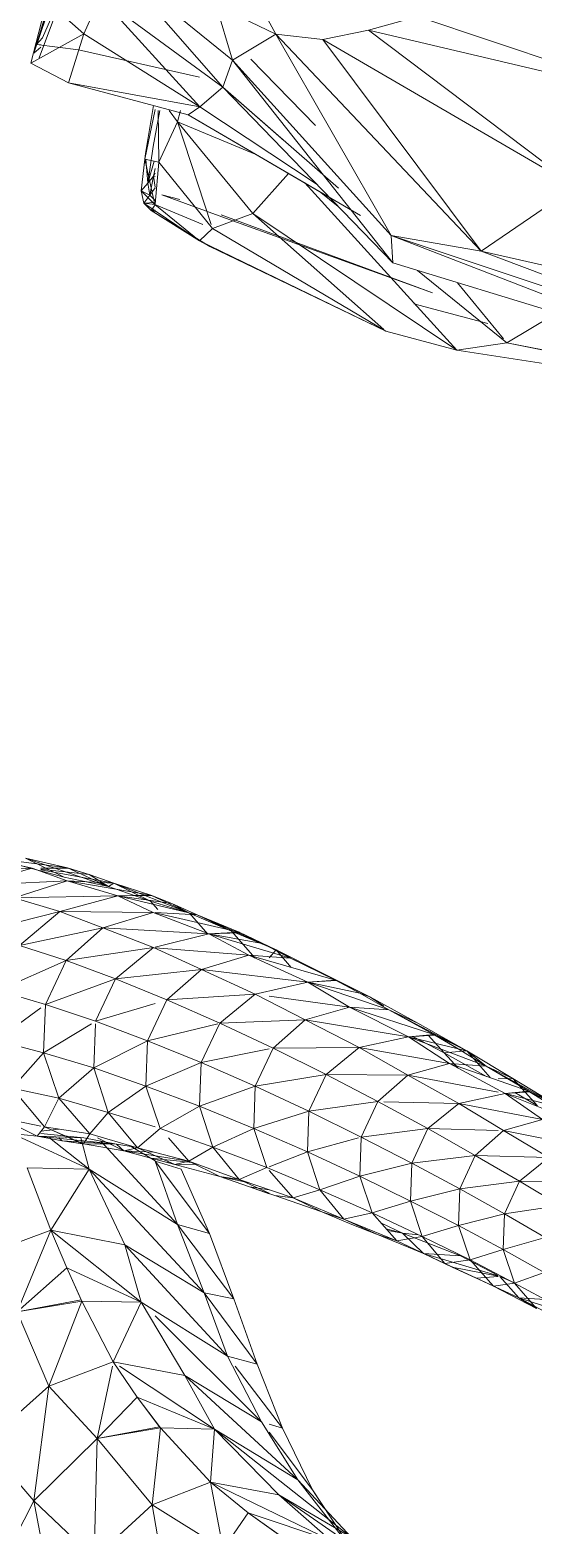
# Model space of a CAD drawing. Header units: millimetres. Extents: x -8591 to 7092, y -1621 to 14390.
# Drawn here: x -4361 to -4320.8, y 2636.7 to 2756.1 of the extents above; entities that cross this region are included whole.
import ezdxf

# ---------------------------------------------------------------- set-up
doc = ezdxf.new("R2010")
doc.units = ezdxf.units.MM
doc.layers.add('G-IMPT', color=8, linetype='Continuous', lineweight=9)
doc.layers.add('I-FURN', color=30, linetype='Continuous', lineweight=9)

# ---------------------------------------------------------------- blocks, each defined once
blk = doc.blocks.new('Artificial banana plant 1500mm - Family 4__C1-728657-Begane grond')
at = {"layer": 'G-IMPT'}
for p, q in [((55.28, 104.36), (52.75, 98.59)), ((58.83, 104.17), (67.93, 96.8)), ((58.83, 104.17), (67.93, 96.8)), ((58.83, 104.17), (67.16, 94.63)), ((58.83, 104.17), (67.16, 94.63)), ((52.07, 97.35), (53.92, 102.86)), ((52.07, 97.35), (53.92, 102.86)), ((52.29, 98.06), (53.92, 102.86)), ((52.29, 98.06), (53.92, 102.86)), ((52.48, 96.99), (55, 103.64)), ((52.48, 96.99), (54.69, 102.84)), ((53.11, 101.52), (51.82, 96.56)), ((53.11, 101.52), (51.82, 96.56)), ((53.53, 102.22), (52.07, 97.35)), ((52.07, 97.35), (53.53, 102.22)), ((53.11, 101.52), (56.06, 98.9)), ((53.11, 101.52), (56.06, 98.9)), ((57.36, 101.83), (56.06, 98.9)), ((57.36, 101.83), (56.06, 98.9)), ((57.36, 101.83), (67.16, 94.63)), ((57.36, 101.83), (67.16, 94.63)), ((57.36, 101.83), (65.33, 93.07)), ((57.36, 101.83), (65.33, 93.07)), ((71.39, 98.87), (66.63, 101.16)), ((71.39, 98.87), (66.63, 101.16)), ((66.63, 101.16), (67.93, 96.8)), ((66.63, 101.16), (67.93, 96.8)), ((70.13, 101.17), (71.39, 98.87)), ((70.13, 101.17), (71.39, 98.87)), ((78.8, 99.19), (75.13, 98.44)), ((78.8, 99.19), (75.13, 98.44)), ((82.74, 100.29), (78.8, 99.19)), ((82.74, 100.29), (78.8, 99.19)), ((78.8, 99.19), (102.86, 93.51)), ((78.8, 99.19), (102.86, 93.51)), ((78.8, 99.19), (95.33, 86.69)), ((78.8, 99.19), (95.33, 86.69)), ((82.74, 100.29), (102.86, 93.51)), ((82.74, 100.29), (102.86, 93.51)), ((51.82, 96.56), (56.06, 98.9)), ((51.82, 96.56), (56.06, 98.9)), ((52.29, 98.06), (52.07, 97.35)), ((52.29, 98.06), (52.07, 97.35)), ((52.75, 98.59), (52.29, 98.06)), ((52.75, 98.59), (52.29, 98.06)), ((52.29, 98.06), (55.64, 97.63)), ((52.29, 98.06), (52.62, 98.02)), ((56.06, 98.9), (54.84, 94.99)), ((56.06, 98.9), (54.84, 94.99)), ((56.06, 98.9), (65.33, 93.07)), ((56.06, 98.9), (65.33, 93.07)), ((71.39, 98.87), (67.93, 96.8)), ((71.39, 98.87), (67.93, 96.8)), ((75.13, 98.44), (71.39, 98.87)), ((75.13, 98.44), (71.39, 98.87)), ((71.39, 98.87), (87.79, 81.55)), ((71.39, 98.87), (87.79, 81.55)), ((71.39, 98.87), (80.59, 82.78)), ((71.39, 98.87), (80.59, 82.78)), ((75.13, 98.44), (95.33, 86.69)), ((75.13, 98.44), (95.33, 86.69)), ((75.13, 98.44), (87.79, 81.55)), ((75.13, 98.44), (87.79, 81.55)), ((52.07, 97.35), (52.62, 97.83)), ((52.62, 97.83), (52.07, 97.35)), ((52.48, 96.99), (52.62, 97.35)), ((55.64, 97.63), (65.29, 95.43)), ((55.64, 97.63), (65.29, 95.43)), ((67.93, 96.8), (67.16, 94.63)), ((67.93, 96.8), (67.16, 94.63)), ((67.93, 96.8), (80.59, 82.78)), ((67.93, 96.8), (80.59, 82.78)), ((67.93, 96.8), (80.74, 80.6)), ((67.93, 96.8), (80.74, 80.6)), ((69.38, 96.87), (74.55, 91.59)), ((51.82, 96.56), (54.84, 94.99)), ((51.82, 96.56), (54.84, 94.99)), ((54.84, 94.99), (64.38, 92.44)), ((54.84, 94.99), (64.38, 92.44)), ((54.84, 94.99), (65.33, 93.07)), ((54.84, 94.99), (65.33, 93.07)), ((67.16, 94.63), (65.33, 93.07)), ((67.16, 94.63), (65.33, 93.07)), ((67.16, 94.63), (80.74, 80.6)), ((67.16, 94.63), (80.74, 80.6)), ((67.16, 94.63), (72.05, 90.36)), ((67.16, 94.63), (76.38, 86.57)), ((61.63, 93.18), (60.97, 89.35)), ((61.63, 93.18), (60.97, 89.35)), ((61.75, 92.87), (60.92, 88.9)), ((61.75, 92.87), (60.92, 88.9)), ((62.13, 92.79), (61.59, 89.9)), ((61.59, 89.9), (62.13, 92.79)), ((62, 92.79), (62.05, 88.64)), ((62, 92.79), (62.05, 88.64)), ((62.88, 92.79), (63.55, 91.87)), ((62.88, 92.79), (63.55, 91.87)), ((63.78, 92.79), (63.55, 91.87)), ((63.78, 92.79), (63.55, 91.87)), ((65.33, 93.07), (64.38, 92.44)), ((65.33, 93.07), (64.38, 92.44)), ((64.38, 92.44), (78.14, 84.39)), ((64.38, 92.44), (75.68, 85.84)), ((65.33, 93.07), (74.69, 86.86)), ((65.33, 93.07), (74.69, 86.86)), ((63.55, 91.87), (62.05, 88.64)), ((63.55, 91.87), (62.05, 88.64)), ((63.55, 91.87), (66.23, 83.67)), ((63.55, 91.87), (66.23, 83.67)), ((63.55, 91.87), (69.75, 89.3)), ((63.55, 91.87), (69.75, 89.3)), ((63.55, 91.87), (69.54, 84.55)), ((63.55, 91.87), (69.54, 84.55)), ((61.59, 89.9), (61.16, 86.96)), ((61.16, 86.96), (61.59, 89.9)), ((60.97, 89.35), (60.64, 86.35)), ((60.97, 89.35), (60.64, 86.35)), ((60.64, 86.35), (60.92, 88.9)), ((60.64, 86.35), (60.92, 88.9)), ((60.92, 88.9), (61.74, 85.26)), ((60.92, 88.9), (61.74, 85.26)), ((60.92, 88.9), (62.05, 88.64)), ((60.92, 88.9), (62.05, 88.64)), ((61.01, 88.88), (61.16, 86.96)), ((61.01, 88.88), (61.16, 86.96)), ((61.16, 86.96), (61.68, 88.73)), ((61.16, 86.96), (61.68, 88.73)), ((61.75, 85.3), (62.05, 88.64)), ((61.75, 85.3), (62.05, 88.64)), ((62.05, 88.64), (66.33, 83.35)), ((62.05, 88.64), (66.33, 83.35)), ((61.63, 87.52), (61.16, 86.96)), ((61.63, 87.52), (61.16, 86.96)), ((61.32, 86.02), (61.63, 87.52)), ((61.32, 86.02), (61.63, 87.52)), ((61.63, 87.52), (61.75, 88.14)), ((61.63, 87.52), (61.75, 88.14)), ((61.63, 87.52), (61.75, 87.78)), ((61.63, 87.52), (61.75, 87.78)), ((61.75, 86.65), (61.63, 87.52)), ((61.75, 86.65), (61.63, 87.52)), ((61.63, 87.52), (61.75, 87.5)), ((61.63, 87.52), (61.75, 87.5)), ((72.41, 87.75), (69.54, 84.55)), ((72.41, 87.75), (69.54, 84.55)), ((61.16, 86.96), (60.64, 86.35)), ((61.16, 86.96), (60.64, 86.35)), ((60.64, 86.35), (60.85, 85.38)), ((60.64, 86.35), (60.85, 85.38)), ((60.64, 86.35), (61.32, 86.02)), ((60.64, 86.35), (61.32, 86.02)), ((60.64, 86.35), (61.74, 85.26)), ((60.64, 86.35), (61.74, 85.26)), ((61.32, 86.02), (60.85, 85.38)), ((61.32, 86.02), (60.85, 85.38)), ((61.16, 86.96), (61.32, 86.02)), ((61.32, 86.02), (61.16, 86.96)), ((61.75, 86.59), (61.32, 86.02)), ((61.75, 86.59), (61.32, 86.02)), ((61.32, 86.02), (61.75, 85.58)), ((61.75, 85.58), (61.32, 86.02)), ((63.72, 85.68), (62.28, 86.04)), ((62.28, 86.04), (67.67, 84.08)), ((62.28, 86.04), (67.67, 84.08)), ((73.7, 86.99), (85.85, 73.64)), ((73.7, 86.99), (85.85, 73.64)), ((74.98, 86.24), (76.37, 85.12)), ((74.98, 86.24), (76.37, 85.12)), ((95.33, 86.69), (87.79, 81.55)), ((95.33, 86.69), (87.79, 81.55)), ((60.85, 85.38), (61.75, 85.43)), ((60.85, 85.38), (61.75, 85.43)), ((60.85, 85.38), (61.44, 84.78)), ((60.85, 85.38), (61.44, 84.78)), ((60.85, 85.38), (61.74, 85.26)), ((60.85, 85.38), (61.74, 85.26)), ((60.85, 85.38), (65.29, 82.38)), ((60.85, 85.38), (65.29, 82.38)), ((61.75, 85.24), (61.44, 84.78)), ((61.75, 85.24), (61.44, 84.78)), ((61.44, 84.78), (61.75, 84.82)), ((61.44, 84.78), (61.75, 84.82)), ((61.74, 85.26), (65.29, 82.38)), ((61.74, 85.26), (65.29, 82.38)), ((61.74, 85.26), (65.57, 83.67)), ((61.74, 85.26), (65.57, 83.67)), ((61.44, 84.78), (65.29, 82.38)), ((61.44, 84.78), (65.29, 82.38)), ((61.44, 84.78), (61.75, 84.7)), ((61.44, 84.78), (61.75, 84.7)), ((61.44, 84.78), (66.12, 81.91)), ((61.44, 84.78), (66.12, 81.91)), ((66.33, 83.35), (69.54, 84.55)), ((66.33, 83.35), (69.54, 84.55)), ((67.02, 84.45), (83.9, 78.21)), ((67.02, 84.45), (83.9, 78.21)), ((67.67, 84.08), (83.9, 78.21)), ((80, 75.29), (69.54, 84.55)), ((80, 75.29), (69.54, 84.55)), ((69.54, 84.55), (85.85, 73.64)), ((69.54, 84.55), (85.85, 73.64)), ((65.29, 82.38), (66.33, 83.35)), ((65.29, 82.38), (66.33, 83.35)), ((66.33, 83.35), (80.16, 75.15)), ((66.33, 83.35), (80.16, 75.15)), ((87.79, 81.55), (80.59, 82.78)), ((87.79, 81.55), (80.59, 82.78)), ((80.59, 82.78), (80.74, 80.6)), ((80.59, 82.78), (80.74, 80.6)), ((80.59, 82.78), (112.15, 72.26)), ((80.59, 82.78), (112.15, 72.26)), ((80.59, 82.78), (107.22, 72.49)), ((80.59, 82.78), (107.22, 72.49)), ((65.29, 82.38), (66.12, 81.91)), ((65.29, 82.38), (66.12, 81.91)), ((65.29, 82.38), (80.16, 75.15)), ((65.29, 82.38), (80.16, 75.15)), ((66.12, 81.91), (80.16, 75.15)), ((66.12, 81.91), (80.16, 75.15)), ((87.79, 81.55), (119.82, 74.19)), ((87.79, 81.55), (119.82, 74.19)), ((87.79, 81.55), (112.15, 72.26)), ((87.79, 81.55), (112.15, 72.26)), ((80.74, 80.6), (107.22, 72.49)), ((80.74, 80.6), (107.22, 72.49)), ((82.7, 80), (89.84, 74.23)), ((82.7, 80), (89.84, 74.23)), ((85.89, 79.02), (89.57, 74.55)), ((85.89, 79.02), (89.57, 74.55)), ((82.41, 77.34), (88.31, 75.76)), ((93.54, 76.44), (89.84, 74.23)), ((93.54, 76.44), (89.84, 74.23)), ((80.16, 75.15), (85.85, 73.64)), ((80.16, 75.15), (85.85, 73.64)), ((85.85, 73.64), (89.84, 74.23)), ((85.85, 73.64), (89.84, 74.23)), ((89.84, 74.23), (118.09, 68.68)), ((89.84, 74.23), (118.09, 68.68)), ((89.84, 74.23), (121.17, 67.84)), ((89.84, 74.23), (121.17, 67.84)), ((85.85, 73.64), (118.09, 68.68)), ((85.85, 73.64), (118.09, 68.68)), ((42.97, 31.8), (51.94, 32.26)), ((42.97, 31.8), (51.94, 32.26)), ((51.94, 32.26), (47.02, 30.88)), ((51.94, 32.26), (47.02, 30.88)), ((54.75, 32.28), (47.46, 33.25)), ((54.75, 32.28), (47.46, 33.25)), ((47.46, 33.25), (51.94, 32.26)), ((47.46, 33.25), (51.94, 32.26)), ((50.78, 32.54), (54.48, 31.55)), ((50.78, 32.54), (54.48, 31.55)), ((54.75, 32.28), (51.41, 33.07)), ((54.75, 32.28), (51.41, 33.07)), ((54.48, 31.55), (51.41, 33.07)), ((54.48, 31.55), (51.41, 33.07)), ((51.41, 33.07), (58.02, 30.79)), ((51.41, 33.07), (58.02, 30.79)), ((51.94, 32.26), (54.74, 31.24)), ((51.94, 32.26), (54.74, 31.24)), ((54.75, 32.28), (52.62, 32.26)), ((54.75, 32.28), (52.62, 32.26)), ((54.82, 32.26), (52.62, 32.26)), ((54.82, 32.26), (52.62, 32.26)), ((56.49, 31.76), (54.75, 32.28)), ((54.82, 32.26), (54.75, 32.28)), ((56.49, 31.76), (54.75, 32.28)), ((54.75, 32.28), (54.82, 32.26)), ((56.49, 31.76), (54.75, 32.28)), ((54.75, 32.28), (54.82, 32.26)), ((54.75, 32.28), (58.02, 30.79)), ((54.75, 32.28), (58.02, 30.79)), ((56.49, 31.76), (54.82, 32.26)), ((56.49, 31.76), (54.82, 32.26)), ((56.49, 31.76), (54.82, 32.26)), ((47.02, 30.88), (54.74, 31.24)), ((47.02, 30.88), (54.74, 31.24)), ((54.74, 31.24), (50.5, 29.89)), ((54.74, 31.24), (50.5, 29.89)), ((56.49, 31.76), (52.62, 32.18)), ((56.49, 31.76), (52.62, 32.18)), ((52.62, 32.13), (58.46, 31.06)), ((52.62, 32.13), (58.46, 31.06)), ((54.48, 31.55), (58.02, 30.79)), ((54.48, 31.55), (58.02, 30.79)), ((61.41, 30.1), (54.74, 31.24)), ((61.41, 30.1), (54.74, 31.24)), ((58.46, 31.06), (54.74, 31.24)), ((58.46, 31.06), (54.74, 31.24)), ((54.74, 31.24), (58.77, 30.05)), ((54.74, 31.24), (58.77, 30.05)), ((56.49, 31.76), (58.46, 31.06)), ((56.49, 31.76), (58.46, 31.06)), ((56.49, 31.76), (58.02, 30.79)), ((56.49, 31.76), (58.02, 30.79)), ((58.02, 30.79), (58.46, 31.06)), ((58.02, 30.79), (58.46, 31.06)), ((61.41, 30.1), (58.46, 31.06)), ((61.41, 30.1), (58.46, 31.06)), ((61.38, 29.63), (58.46, 31.06)), ((61.38, 29.63), (58.46, 31.06)), ((58.46, 31.06), (64.5, 28.67)), ((58.46, 31.06), (64.5, 28.67)), ((50.5, 29.89), (58.77, 30.05)), ((50.5, 29.89), (58.77, 30.05)), ((50.5, 29.89), (54.13, 28.8)), ((50.5, 29.89), (54.13, 28.8)), ((58.77, 30.05), (54.13, 28.8)), ((58.77, 30.05), (54.13, 28.8)), ((58.02, 30.79), (61.38, 29.63)), ((58.02, 30.79), (61.38, 29.63)), ((61.41, 30.1), (58.77, 30.05)), ((61.41, 30.1), (58.77, 30.05)), ((61.48, 30.08), (58.77, 30.05)), ((61.48, 30.08), (58.77, 30.05)), ((63.09, 29.45), (58.77, 30.05)), ((63.09, 29.45), (58.77, 30.05)), ((58.77, 30.05), (65.12, 28.53)), ((58.77, 30.05), (65.12, 28.53)), ((58.77, 30.05), (61.6, 28.73)), ((58.77, 30.05), (61.6, 28.73)), ((63.09, 29.45), (61.41, 30.1)), ((61.48, 30.08), (61.41, 30.1)), ((63.09, 29.45), (61.41, 30.1)), ((61.41, 30.1), (61.48, 30.08)), ((63.09, 29.45), (61.41, 30.1)), ((61.41, 30.1), (61.48, 30.08)), ((61.41, 30.1), (64.5, 28.67)), ((61.41, 30.1), (64.5, 28.67)), ((63.09, 29.45), (61.48, 30.08)), ((63.09, 29.45), (61.48, 30.08)), ((63.09, 29.45), (61.48, 30.08)), ((47.38, 27.09), (54.13, 28.8)), ((47.38, 27.09), (54.13, 28.8)), ((54.13, 28.8), (50.92, 26.09)), ((54.13, 28.8), (50.92, 26.09)), ((54.13, 28.8), (61.6, 28.73)), ((54.13, 28.8), (61.6, 28.73)), ((54.13, 28.8), (57.58, 27.5)), ((54.13, 28.8), (57.58, 27.5)), ((61.6, 28.73), (57.58, 27.5)), ((61.6, 28.73), (57.58, 27.5)), ((61.38, 29.63), (61.97, 28.96)), ((61.38, 29.63), (61.97, 28.96)), ((61.38, 29.63), (64.5, 28.67)), ((61.38, 29.63), (64.5, 28.67)), ((61.6, 28.73), (66.05, 27.02)), ((61.6, 28.73), (66.05, 27.02)), ((65.12, 28.53), (61.75, 28.73)), ((65.12, 28.53), (61.75, 28.73)), ((68.46, 27.14), (61.75, 28.7)), ((68.46, 27.14), (61.75, 28.7)), ((63.09, 29.45), (65.12, 28.53)), ((63.09, 29.45), (65.12, 28.53)), ((63.09, 29.45), (64.5, 28.67)), ((63.09, 29.45), (64.5, 28.67)), ((64.5, 28.67), (65.95, 27)), ((64.5, 28.67), (65.95, 27)), ((64.5, 28.67), (67.84, 27.23)), ((64.5, 28.67), (67.84, 27.23)), ((64.5, 28.67), (65.12, 28.53)), ((64.5, 28.67), (65.12, 28.53)), ((50.92, 26.09), (57.58, 27.5)), ((50.92, 26.09), (57.58, 27.5)), ((57.58, 27.5), (54.64, 24.88)), ((57.58, 27.5), (54.64, 24.88)), ((57.58, 27.5), (66.05, 27.02)), ((57.58, 27.5), (66.05, 27.02)), ((57.58, 27.5), (61.62, 25.92)), ((57.58, 27.5), (61.62, 25.92)), ((68.46, 27.14), (65.12, 28.53)), ((68.46, 27.14), (65.12, 28.53)), ((67.84, 27.23), (65.12, 28.53)), ((67.84, 27.23), (65.12, 28.53)), ((65.12, 28.53), (71.42, 25.73)), ((65.12, 28.53), (71.42, 25.73)), ((66.05, 27.02), (61.75, 25.95)), ((66.05, 27.02), (61.75, 25.95)), ((68.46, 27.14), (66.05, 27.02)), ((68.46, 27.14), (66.05, 27.02)), ((68.53, 27.1), (66.05, 27.02)), ((68.53, 27.1), (66.05, 27.02)), ((70.33, 26.25), (66.05, 27.02)), ((70.33, 26.25), (66.05, 27.02)), ((66.05, 27.02), (72.57, 25.08)), ((66.05, 27.02), (72.57, 25.08)), ((66.05, 27.02), (69.24, 25.3)), ((66.05, 27.02), (69.24, 25.3)), ((67.84, 27.23), (69.74, 25.07)), ((67.84, 27.23), (69.74, 25.07)), ((67.84, 27.23), (71.42, 25.73)), ((67.84, 27.23), (71.42, 25.73)), ((68.46, 27.14), (70.33, 26.25)), ((68.46, 27.14), (68.53, 27.1)), ((68.46, 27.14), (68.53, 27.1)), ((68.46, 27.14), (70.33, 26.25)), ((68.46, 27.14), (71.42, 25.73)), ((68.46, 27.14), (71.42, 25.73)), ((68.46, 27.14), (68.53, 27.1)), ((68.46, 27.14), (70.33, 26.25)), ((70.33, 26.25), (68.53, 27.1)), ((68.53, 27.1), (70.33, 26.25)), ((68.53, 27.1), (70.33, 26.25)), ((50.92, 26.09), (54.64, 24.88)), ((50.92, 26.09), (54.64, 24.88)), ((54.64, 24.88), (61.62, 25.92)), ((54.64, 24.88), (61.62, 25.92)), ((61.62, 25.92), (58.59, 23.41)), ((61.62, 25.92), (58.59, 23.41)), ((61.62, 25.92), (65.45, 24.18)), ((61.62, 25.92), (65.45, 24.18)), ((61.75, 25.91), (69.24, 25.3)), ((61.75, 25.91), (69.24, 25.3)), ((69.24, 25.3), (65.45, 24.18)), ((69.24, 25.3), (65.45, 24.18)), ((76.14, 23.32), (69.24, 25.3)), ((76.14, 23.32), (69.24, 25.3)), ((72.57, 25.08), (69.24, 25.3)), ((72.57, 25.08), (69.24, 25.3)), ((69.24, 25.3), (73.95, 23.16)), ((69.24, 25.3), (73.95, 23.16)), ((70.33, 26.25), (71.42, 25.73)), ((70.33, 26.25), (71.42, 25.73)), ((70.33, 26.25), (72.57, 25.08)), ((70.33, 26.25), (72.57, 25.08)), ((70.87, 25.09), (71.42, 25.73)), ((70.87, 25.09), (71.42, 25.73)), ((71.42, 25.73), (75.07, 23.9)), ((71.42, 25.73), (75.07, 23.9)), ((71.42, 25.73), (72.62, 24.33)), ((71.42, 25.73), (72.62, 24.33)), ((71.42, 25.73), (72.57, 25.08)), ((71.42, 25.73), (72.57, 25.08)), ((76.14, 23.32), (72.57, 25.08)), ((76.14, 23.32), (72.57, 25.08)), ((75.07, 23.9), (72.57, 25.08)), ((75.07, 23.9), (72.57, 25.08)), ((72.57, 25.08), (78.95, 21.97)), ((72.57, 25.08), (78.95, 21.97)), ((49.22, 22.48), (54.64, 24.88)), ((49.22, 22.48), (54.64, 24.88)), ((54.64, 24.88), (52.99, 21.38)), ((54.64, 24.88), (52.99, 21.38)), ((54.64, 24.88), (58.59, 23.41)), ((54.64, 24.88), (58.59, 23.41)), ((58.59, 23.41), (65.45, 24.18)), ((58.59, 23.41), (65.45, 24.18)), ((65.45, 24.18), (62.69, 21.74)), ((65.45, 24.18), (62.69, 21.74)), ((65.45, 24.18), (73.95, 23.16)), ((65.45, 24.18), (73.95, 23.16)), ((65.45, 24.18), (69.75, 22.2)), ((65.45, 24.18), (69.75, 22.2)), ((75.07, 23.9), (78.95, 21.97)), ((75.07, 23.9), (78.95, 21.97)), ((52.99, 21.38), (58.59, 23.41)), ((52.99, 21.38), (58.59, 23.41)), ((58.59, 23.41), (56.99, 20.03)), ((58.59, 23.41), (56.99, 20.03)), ((58.59, 23.41), (62.69, 21.74)), ((58.59, 23.41), (62.69, 21.74)), ((73.95, 23.16), (69.75, 22.2)), ((73.95, 23.16), (69.75, 22.2)), ((76.14, 23.32), (73.95, 23.16)), ((76.14, 23.32), (73.95, 23.16)), ((76.22, 23.28), (73.95, 23.16)), ((76.22, 23.28), (73.95, 23.16)), ((78.1, 22.27), (73.95, 23.16)), ((78.1, 22.27), (73.95, 23.16)), ((73.95, 23.16), (80.41, 20.94)), ((73.95, 23.16), (80.41, 20.94)), ((73.95, 23.16), (77.28, 21.17)), ((73.95, 23.16), (77.28, 21.17)), ((76.14, 23.32), (78.1, 22.27)), ((76.14, 23.32), (76.22, 23.28)), ((76.14, 23.32), (76.22, 23.28)), ((76.14, 23.32), (78.1, 22.27)), ((76.14, 23.32), (76.22, 23.28)), ((76.14, 23.32), (78.1, 22.27)), ((76.14, 23.32), (78.95, 21.97)), ((76.14, 23.32), (78.95, 21.97)), ((78.1, 22.27), (76.22, 23.28)), ((76.22, 23.28), (78.1, 22.27)), ((76.22, 23.28), (78.1, 22.27)), ((49.22, 22.48), (52.99, 21.38)), ((49.22, 22.48), (52.99, 21.38)), ((62.69, 21.74), (61.15, 18.47)), ((62.69, 21.74), (61.15, 18.47)), ((62.69, 21.74), (69.75, 22.2)), ((62.69, 21.74), (69.75, 22.2)), ((62.69, 21.74), (66.91, 19.88)), ((62.69, 21.74), (66.91, 19.88)), ((69.75, 22.2), (66.91, 19.88)), ((69.75, 22.2), (66.91, 19.88)), ((69.75, 22.2), (73.74, 20.15)), ((69.75, 22.2), (73.74, 20.15)), ((70.87, 22.04), (77.28, 21.17)), ((70.87, 22.04), (77.28, 21.17)), ((78.1, 22.27), (78.95, 21.97)), ((78.1, 22.27), (78.95, 21.97)), ((78.1, 22.27), (80.41, 20.94)), ((78.1, 22.27), (80.41, 20.94)), ((78.95, 21.97), (82.72, 19.87)), ((78.95, 21.97), (82.72, 19.87)), ((78.95, 21.97), (80, 21.23)), ((78.95, 21.97), (80, 21.23)), ((49.07, 18.5), (52.62, 21.1)), ((49.07, 18.5), (52.62, 21.1)), ((52.99, 21.38), (52.85, 17.52)), ((52.99, 21.38), (52.85, 17.52)), ((52.99, 21.38), (56.99, 20.03)), ((52.99, 21.38), (56.99, 20.03)), ((56.99, 20.03), (61.75, 21.45)), ((56.99, 20.03), (61.75, 21.45)), ((77.28, 21.17), (73.74, 20.15)), ((77.28, 21.17), (73.74, 20.15)), ((84, 18.97), (77.28, 21.17)), ((84, 18.97), (77.28, 21.17)), ((80.41, 20.94), (77.28, 21.17)), ((80.41, 20.94), (77.28, 21.17)), ((77.28, 21.17), (81.99, 18.79)), ((77.28, 21.17), (81.99, 18.79)), ((84, 18.97), (80.41, 20.94)), ((84, 18.97), (80.41, 20.94)), ((82.72, 19.87), (80.41, 20.94)), ((82.72, 19.87), (80.41, 20.94)), ((80.41, 20.94), (86.65, 17.68)), ((80.41, 20.94), (86.65, 17.68)), ((52.85, 17.52), (56.68, 19.84)), ((52.85, 17.52), (56.68, 19.84)), ((56.98, 19.84), (56.85, 16.3)), ((56.98, 19.84), (56.85, 16.3)), ((56.99, 20.03), (61.15, 18.47)), ((56.99, 20.03), (61.15, 18.47)), ((61.15, 18.47), (66.75, 19.84)), ((61.15, 18.47), (66.75, 19.84)), ((66.89, 19.84), (65.43, 16.73)), ((66.89, 19.84), (65.43, 16.73)), ((66.91, 19.88), (73.74, 20.15)), ((66.91, 19.88), (73.74, 20.15)), ((66.91, 19.88), (71.17, 17.88)), ((66.91, 19.88), (71.17, 17.88)), ((73.74, 20.15), (71.17, 17.88)), ((73.74, 20.15), (71.17, 17.88)), ((73.74, 20.15), (81.99, 18.79)), ((73.74, 20.15), (81.99, 18.79)), ((73.74, 20.15), (78.05, 17.93)), ((73.74, 20.15), (78.05, 17.93)), ((82.72, 19.87), (86.65, 17.68)), ((82.72, 19.87), (86.65, 17.68)), ((49.07, 18.5), (52.85, 17.52)), ((49.07, 18.5), (52.85, 17.52)), ((56.85, 16.3), (61.15, 18.47)), ((56.85, 16.3), (61.15, 18.47)), ((61.15, 18.47), (61.02, 14.86)), ((61.15, 18.47), (61.02, 14.86)), ((61.15, 18.47), (65.43, 16.73)), ((61.15, 18.47), (65.43, 16.73)), ((71.17, 17.88), (78.05, 17.93)), ((71.17, 17.88), (78.05, 17.93)), ((78.05, 17.93), (75.4, 15.78)), ((78.05, 17.93), (75.4, 15.78)), ((81.99, 18.79), (78.05, 17.93)), ((81.99, 18.79), (78.05, 17.93)), ((78.05, 17.93), (85.25, 16.67)), ((78.05, 17.93), (85.25, 16.67)), ((78.05, 17.93), (81.94, 15.74)), ((78.05, 17.93), (81.94, 15.74)), ((84, 18.97), (81.99, 18.79)), ((84, 18.97), (81.99, 18.79)), ((84.08, 18.93), (81.99, 18.79)), ((84.08, 18.93), (81.99, 18.79)), ((85.94, 17.84), (81.99, 18.79)), ((85.94, 17.84), (81.99, 18.79)), ((81.99, 18.79), (88.17, 16.45)), ((81.99, 18.79), (88.17, 16.45)), ((81.99, 18.79), (85.25, 16.67)), ((81.99, 18.79), (85.25, 16.67)), ((82.33, 18.82), (84.82, 17.5)), ((82.33, 18.82), (84.82, 17.5)), ((83.55, 18.93), (84.82, 17.5)), ((83.55, 18.93), (84.82, 17.5)), ((84, 18.97), (85.94, 17.84)), ((84, 18.97), (84.08, 18.93)), ((84, 18.97), (84.08, 18.93)), ((84, 18.97), (85.94, 17.84)), ((84, 18.97), (84.08, 18.93)), ((84, 18.97), (85.94, 17.84)), ((84, 18.97), (86.65, 17.68)), ((84, 18.97), (86.65, 17.68)), ((85.94, 17.84), (84.08, 18.93)), ((84.08, 18.93), (85.94, 17.84)), ((84.08, 18.93), (85.94, 17.84)), ((50.34, 14.69), (52.85, 17.52)), ((50.34, 14.69), (52.85, 17.52)), ((52.85, 17.52), (54.07, 13.88)), ((52.85, 17.52), (54.07, 13.88)), ((52.85, 17.52), (56.85, 16.3)), ((52.85, 17.52), (56.85, 16.3)), ((61.02, 14.86), (65.43, 16.73)), ((61.02, 14.86), (65.43, 16.73)), ((65.43, 16.73), (65.3, 13.25)), ((65.43, 16.73), (65.3, 13.25)), ((65.43, 16.73), (70.87, 17.82)), ((65.43, 16.73), (70.87, 17.82)), ((65.43, 16.73), (69.74, 14.84)), ((65.43, 16.73), (69.74, 14.84)), ((71.17, 17.88), (69.74, 14.84)), ((71.17, 17.88), (69.74, 14.84)), ((71.17, 17.88), (75.4, 15.78)), ((71.17, 17.88), (75.4, 15.78)), ((84.82, 17.5), (86.65, 17.68)), ((84.82, 17.5), (86.65, 17.68)), ((84.82, 17.5), (85.95, 16.29)), ((84.82, 17.5), (85.95, 16.29)), ((84.82, 17.5), (88.21, 15.63)), ((84.82, 17.5), (88.21, 15.63)), ((85.94, 17.84), (86.65, 17.68)), ((85.94, 17.84), (86.65, 17.68)), ((85.94, 17.84), (88.17, 16.45)), ((85.94, 17.84), (88.17, 16.45)), ((86.65, 17.68), (90.32, 15.47)), ((86.65, 17.68), (90.32, 15.47)), ((86.65, 17.68), (88.51, 15.53)), ((86.65, 17.68), (88.51, 15.53)), ((86.65, 17.68), (88.17, 16.45)), ((86.65, 17.68), (88.17, 16.45)), ((54.07, 13.88), (56.85, 16.3)), ((54.07, 13.88), (56.85, 16.3)), ((56.85, 16.3), (58.01, 12.75)), ((56.85, 16.3), (58.01, 12.75)), ((56.85, 16.3), (61.02, 14.86)), ((56.85, 16.3), (61.02, 14.86)), ((69.74, 14.84), (75.4, 15.78)), ((69.74, 14.84), (75.4, 15.78)), ((75.4, 15.78), (74.02, 12.84)), ((75.4, 15.78), (74.02, 12.84)), ((75.4, 15.78), (81.94, 15.74)), ((75.4, 15.78), (81.94, 15.74)), ((75.4, 15.78), (79.54, 13.62)), ((75.4, 15.78), (79.54, 13.62)), ((81.94, 15.74), (79.54, 13.62)), ((81.94, 15.74), (79.54, 13.62)), ((85.25, 16.67), (81.94, 15.74)), ((85.25, 16.67), (81.94, 15.74)), ((81.94, 15.74), (89.13, 14.36)), ((81.94, 15.74), (89.13, 14.36)), ((81.94, 15.74), (86.01, 13.46)), ((81.94, 15.74), (86.01, 13.46)), ((91.58, 14.44), (85.25, 16.67)), ((91.58, 14.44), (85.25, 16.67)), ((88.17, 16.45), (85.25, 16.67)), ((88.17, 16.45), (85.25, 16.67)), ((85.25, 16.67), (89.69, 14.25)), ((85.25, 16.67), (89.69, 14.25)), ((91.58, 14.44), (88.17, 16.45)), ((91.58, 14.44), (88.17, 16.45)), ((90.32, 15.47), (88.17, 16.45)), ((90.32, 15.47), (88.17, 16.45)), ((88.17, 16.45), (94.05, 13.21)), ((88.17, 16.45), (94.05, 13.21)), ((50.34, 14.69), (52.92, 11.59)), ((50.34, 14.69), (52.92, 11.59)), ((50.34, 14.69), (54.07, 13.88)), ((50.34, 14.69), (54.07, 13.88)), ((58.01, 12.75), (61.02, 14.86)), ((58.01, 12.75), (61.02, 14.86)), ((61.02, 14.86), (62.15, 11.48)), ((61.02, 14.86), (62.15, 11.48)), ((61.02, 14.86), (65.3, 13.25)), ((61.02, 14.86), (65.3, 13.25)), ((65.3, 13.25), (69.74, 14.84)), ((65.3, 13.25), (69.74, 14.84)), ((69.74, 14.84), (69.62, 11.48)), ((69.74, 14.84), (69.62, 11.48)), ((69.74, 14.84), (74.02, 12.84)), ((69.74, 14.84), (74.02, 12.84)), ((89.13, 15.43), (90.32, 15.47)), ((89.13, 15.43), (90.32, 15.47)), ((91.58, 14.44), (89.69, 14.25)), ((91.58, 14.44), (89.69, 14.25)), ((91.65, 14.4), (89.69, 14.25)), ((91.65, 14.4), (89.69, 14.25)), ((90.32, 15.47), (94.05, 13.21)), ((90.32, 15.47), (94.05, 13.21)), ((90.32, 15.47), (92.28, 13.28)), ((90.32, 15.47), (92.28, 13.28)), ((93.37, 13.32), (91.58, 14.44)), ((91.65, 14.4), (91.58, 14.44)), ((93.37, 13.32), (91.58, 14.44)), ((91.58, 14.44), (91.65, 14.4)), ((93.37, 13.32), (91.58, 14.44)), ((91.58, 14.44), (91.65, 14.4)), ((91.58, 14.44), (94.05, 13.21)), ((91.58, 14.44), (94.05, 13.21)), ((93.37, 13.32), (91.65, 14.4)), ((93.37, 13.32), (91.65, 14.4)), ((93.37, 13.32), (91.65, 14.4)), ((52.92, 11.59), (54.07, 13.88)), ((52.92, 11.59), (54.07, 13.88)), ((54.07, 13.88), (56.54, 11.03)), ((54.07, 13.88), (56.54, 11.03)), ((54.07, 13.88), (58.01, 12.75)), ((54.07, 13.88), (58.01, 12.75)), ((62.15, 11.48), (65.3, 13.25)), ((62.15, 11.48), (65.3, 13.25)), ((65.3, 13.25), (66.36, 9.97)), ((65.3, 13.25), (66.36, 9.97)), ((65.3, 13.25), (69.62, 11.48)), ((65.3, 13.25), (69.62, 11.48)), ((74.02, 12.84), (79.54, 13.62)), ((74.02, 12.84), (79.54, 13.62)), ((79.54, 13.62), (78.21, 10.78)), ((79.54, 13.62), (78.21, 10.78)), ((79.54, 13.62), (83.53, 11.46)), ((79.54, 13.62), (83.53, 11.46)), ((80, 13.61), (86.01, 13.46)), ((80, 13.61), (86.01, 13.46)), ((86.01, 13.46), (83.53, 11.46)), ((86.01, 13.46), (83.53, 11.46)), ((89.69, 14.25), (86.01, 13.46)), ((89.69, 14.25), (86.01, 13.46)), ((86.01, 13.46), (92.67, 12.18)), ((86.01, 13.46), (92.67, 12.18)), ((86.01, 13.46), (89.56, 11.3)), ((86.01, 13.46), (89.56, 11.3)), ((93.37, 13.32), (89.69, 14.25)), ((93.37, 13.32), (89.69, 14.25)), ((89.69, 14.25), (95.41, 11.97)), ((89.69, 14.25), (95.41, 11.97)), ((89.69, 14.25), (92.67, 12.18)), ((89.69, 14.25), (92.67, 12.18)), ((90.47, 14.33), (92.28, 13.28)), ((90.47, 14.33), (92.28, 13.28)), ((49.42, 12.32), (52.32, 10.86)), ((49.42, 12.32), (52.32, 10.86)), ((49.42, 12.32), (52.62, 11.65)), ((49.42, 12.32), (52.62, 11.65)), ((56.54, 11.03), (58.01, 12.75)), ((56.54, 11.03), (58.01, 12.75)), ((58.01, 12.75), (60.34, 9.92)), ((58.01, 12.75), (60.34, 9.92)), ((58.01, 12.75), (61.75, 11.6)), ((58.01, 12.75), (61.75, 11.6)), ((69.62, 11.48), (74.02, 12.84)), ((69.62, 11.48), (74.02, 12.84)), ((74.02, 12.84), (73.91, 9.6)), ((74.02, 12.84), (73.91, 9.6)), ((74.02, 12.84), (78.21, 10.78)), ((74.02, 12.84), (78.21, 10.78)), ((92.67, 12.18), (89.56, 11.3)), ((92.67, 12.18), (89.56, 11.3)), ((48.97, 11.19), (52.32, 10.86)), ((48.97, 11.19), (52.32, 10.86)), ((51.74, 11.15), (52.32, 10.86)), ((51.74, 11.15), (52.32, 10.86)), ((52.32, 10.86), (52.92, 11.59)), ((52.32, 10.86), (52.92, 11.59)), ((52.32, 10.86), (54.34, 10.49)), ((52.32, 10.86), (54.34, 10.49)), ((52.32, 10.86), (56.06, 10.73)), ((52.32, 10.86), (56.06, 10.73)), ((52.32, 10.86), (58.66, 10.22)), ((52.32, 10.86), (58.66, 10.22)), ((52.62, 11.25), (54.06, 11.41)), ((52.62, 11.25), (54.06, 11.41)), ((52.62, 11.06), (56.06, 10.73)), ((52.62, 11.06), (56.06, 10.73)), ((52.92, 11.59), (56.54, 11.03)), ((52.92, 11.59), (56.54, 11.03)), ((52.92, 11.59), (56.02, 10.24)), ((52.92, 11.59), (56.02, 10.24)), ((52.92, 11.59), (55.96, 10.25)), ((52.92, 11.59), (55.96, 10.25)), ((56.54, 11.03), (56.02, 10.24)), ((56.54, 11.03), (56.02, 10.24)), ((56.54, 11.03), (60.34, 9.92)), ((56.54, 11.03), (60.34, 9.92)), ((60.34, 9.92), (62.15, 11.48)), ((60.34, 9.92), (62.15, 11.48)), ((62.15, 11.48), (66.36, 9.97)), ((62.15, 11.48), (66.36, 9.97)), ((66.36, 9.97), (69.62, 11.48)), ((66.36, 9.97), (69.62, 11.48)), ((69.62, 11.48), (70.67, 8.34)), ((69.62, 11.48), (70.67, 8.34)), ((69.62, 11.48), (73.91, 9.6)), ((69.62, 11.48), (73.91, 9.6)), ((78.21, 10.78), (83.53, 11.46)), ((78.21, 10.78), (83.53, 11.46)), ((78.21, 10.78), (82.25, 8.71)), ((78.21, 10.78), (82.25, 8.71)), ((83.53, 11.46), (82.25, 8.71)), ((83.53, 11.46), (82.25, 8.71)), ((83.53, 11.46), (89.13, 11.31)), ((83.53, 11.46), (89.13, 11.31)), ((83.53, 11.46), (87.31, 9.32)), ((83.53, 11.46), (87.31, 9.32)), ((89.56, 11.3), (87.31, 9.32)), ((89.56, 11.3), (87.31, 9.32)), ((89.56, 11.3), (96.62, 9.91)), ((89.56, 11.3), (96.62, 9.91)), ((89.56, 11.3), (93.18, 9.15)), ((89.56, 11.3), (93.18, 9.15)), ((51.09, 10.72), (56.49, 8.22)), ((51.09, 10.72), (56.49, 8.22)), ((53.32, 10.72), (56.49, 8.22)), ((53.32, 10.72), (56.49, 8.22)), ((54.05, 10.72), (54.34, 10.49)), ((54.05, 10.72), (54.34, 10.49)), ((54.34, 10.49), (56.02, 10.24)), ((54.34, 10.49), (56.02, 10.24)), ((54.34, 10.49), (58.66, 10.22)), ((54.34, 10.49), (58.66, 10.22)), ((54.34, 10.49), (55.96, 10.25)), ((54.34, 10.49), (55.96, 10.25)), ((55.83, 10.72), (56.49, 8.22)), ((55.83, 10.72), (56.49, 8.22)), ((56.02, 10.24), (55.96, 10.25)), ((56.02, 10.24), (55.96, 10.25)), ((56.02, 10.24), (59.25, 9.68)), ((56.02, 10.24), (59.25, 9.68)), ((58.66, 10.22), (56.02, 10.24)), ((58.66, 10.22), (56.02, 10.24)), ((56.06, 10.73), (58.66, 10.22)), ((56.06, 10.73), (58.66, 10.22)), ((57.16, 10.72), (59.25, 9.68)), ((57.16, 10.72), (59.25, 9.68)), ((57.4, 10.47), (63.53, 3.79)), ((57.4, 10.47), (63.53, 3.79)), ((58.66, 10.22), (59.25, 9.68)), ((58.66, 10.22), (59.25, 9.68)), ((58.66, 10.22), (60.34, 9.94)), ((58.66, 10.22), (60.34, 9.94)), ((59.25, 9.68), (60.34, 9.92)), ((59.25, 9.68), (60.34, 9.92)), ((59.25, 9.68), (61.42, 9.09)), ((59.25, 9.68), (61.42, 9.09)), ((59.25, 9.68), (61.62, 9.59)), ((59.25, 9.68), (61.62, 9.59)), ((59.25, 9.68), (64.43, 8.85)), ((59.25, 9.68), (64.43, 8.85)), ((59.84, 10.03), (61.75, 8.88)), ((59.84, 10.03), (61.75, 8.88)), ((60.34, 9.92), (64.43, 8.85)), ((60.34, 9.92), (64.43, 8.85)), ((60.34, 9.92), (63.33, 8.6)), ((60.34, 9.92), (63.33, 8.6)), ((60.34, 9.92), (63.25, 8.62)), ((60.34, 9.92), (63.25, 8.62)), ((62.81, 10.72), (64.43, 8.85)), ((62.81, 10.72), (64.43, 8.85)), ((64.43, 8.85), (66.36, 9.97)), ((64.43, 8.85), (66.36, 9.97)), ((66.36, 9.97), (68.47, 7.39)), ((66.36, 9.97), (68.47, 7.39)), ((66.36, 9.97), (70.67, 8.34)), ((66.36, 9.97), (70.67, 8.34)), ((70.87, 8.41), (73.91, 9.6)), ((70.87, 8.41), (73.91, 9.6)), ((73.91, 9.6), (77.99, 10.72)), ((73.91, 9.6), (77.99, 10.72)), ((73.91, 9.6), (74.9, 6.56)), ((73.91, 9.6), (74.9, 6.56)), ((73.91, 9.6), (78.1, 7.65)), ((73.91, 9.6), (78.1, 7.65)), ((78.21, 10.72), (78.1, 7.65)), ((78.21, 10.72), (78.1, 7.65)), ((61.42, 9.09), (63.25, 8.62)), ((61.42, 9.09), (63.25, 8.62)), ((61.42, 9.09), (64.73, 8.74)), ((61.42, 9.09), (64.73, 8.74)), ((61.42, 9.09), (63.33, 8.6)), ((61.42, 9.09), (63.33, 8.6)), ((63.83, 8.22), (61.76, 8.87)), ((63.83, 8.22), (61.76, 8.87)), ((61.76, 8.87), (66.1, 3.09)), ((61.76, 8.87), (66.1, 3.09)), ((61.76, 8.87), (63.53, 3.79)), ((61.76, 8.87), (63.53, 3.79)), ((63.33, 8.6), (63.25, 8.62)), ((63.33, 8.6), (63.25, 8.62)), ((64.43, 8.85), (63.33, 8.6)), ((64.43, 8.85), (63.33, 8.6)), ((65.05, 8.63), (63.33, 8.6)), ((65.05, 8.63), (63.33, 8.6)), ((63.33, 8.6), (66.93, 7.63)), ((63.33, 8.6), (66.93, 7.63)), ((64.43, 8.85), (66.93, 7.63)), ((64.43, 8.85), (66.93, 7.63)), ((64.43, 8.85), (68.47, 7.39)), ((64.43, 8.85), (68.47, 7.39)), ((78.1, 7.65), (82.25, 8.71)), ((78.1, 7.65), (82.25, 8.71)), ((82.25, 8.71), (82.15, 5.67)), ((82.25, 8.71), (82.15, 5.67)), ((82.25, 8.71), (87.31, 9.32)), ((82.25, 8.71), (87.31, 9.32)), ((82.25, 8.71), (86.07, 6.65)), ((82.25, 8.71), (86.07, 6.65)), ((87.31, 9.32), (86.07, 6.65)), ((87.31, 9.32), (86.07, 6.65)), ((87.31, 9.32), (93.18, 9.15)), ((87.31, 9.32), (93.18, 9.15)), ((87.31, 9.32), (90.85, 7.26)), ((87.31, 9.32), (90.85, 7.26)), ((93.18, 9.15), (90.85, 7.26)), ((93.18, 9.15), (90.85, 7.26)), ((56.49, 8.22), (51.53, 8.33)), ((56.49, 8.22), (51.53, 8.33)), ((51.53, 8.33), (53.42, 3.34)), ((51.53, 8.33), (53.42, 3.34)), ((56.49, 8.22), (53.42, 3.34)), ((56.49, 8.22), (53.42, 3.34)), ((56.49, 8.22), (63.53, 3.79)), ((56.49, 8.22), (63.53, 3.79)), ((56.49, 8.22), (59.34, 2.18)), ((56.49, 8.22), (59.34, 2.18)), ((56.49, 8.22), (65.66, -1.67)), ((56.49, 8.22), (65.66, -1.67)), ((63.83, 8.22), (66.1, 3.09)), ((63.83, 8.22), (66.1, 3.09)), ((69.28, 6.8), (66.93, 7.63)), ((69.28, 6.8), (66.93, 7.63)), ((66.93, 7.63), (68.47, 7.39)), ((66.93, 7.63), (68.47, 7.39)), ((66.93, 7.63), (69.27, 7.12)), ((66.93, 7.63), (69.27, 7.12)), ((68.47, 7.39), (70.67, 8.34)), ((68.47, 7.39), (70.67, 8.34)), ((70.87, 6.31), (68.47, 7.39)), ((70.87, 6.31), (68.47, 7.39)), ((70.87, 6.3), (68.47, 7.39)), ((70.87, 6.3), (68.47, 7.39)), ((68.47, 7.39), (72.77, 5.92)), ((68.47, 7.39), (72.77, 5.92)), ((70.67, 8.34), (74.9, 6.56)), ((70.67, 8.34), (74.9, 6.56)), ((70.87, 8.11), (72.77, 5.92)), ((70.87, 8.11), (72.77, 5.92)), ((74.9, 6.56), (78.1, 7.65)), ((74.9, 6.56), (78.1, 7.65)), ((78.1, 7.65), (79.09, 4.73)), ((78.1, 7.65), (79.09, 4.73)), ((78.1, 7.65), (82.15, 5.67)), ((78.1, 7.65), (82.15, 5.67)), ((86.07, 6.65), (90.85, 7.26)), ((86.07, 6.65), (90.85, 7.26)), ((90.85, 7.26), (89.64, 4.66)), ((90.85, 7.26), (89.64, 4.66)), ((90.85, 7.26), (96.21, 7.2)), ((90.85, 7.26), (96.21, 7.2)), ((90.85, 7.26), (94.08, 5.31)), ((90.85, 7.26), (94.08, 5.31)), ((70.87, 6.26), (69.28, 6.8)), ((70.87, 6.26), (69.28, 6.8)), ((71.32, 6.11), (69.28, 6.8)), ((70.87, 6.26), (69.28, 6.8)), ((69.28, 6.8), (70.87, 6.57)), ((69.28, 6.8), (70.87, 6.57)), ((71.32, 6.11), (75.07, 4.82)), ((71.32, 6.11), (75.07, 4.82)), ((71.32, 6.11), (72.77, 5.92)), ((71.32, 6.11), (72.77, 5.92)), ((72.77, 5.92), (74.9, 6.56)), ((72.77, 5.92), (74.9, 6.56)), ((74.9, 6.56), (76.83, 4.22)), ((74.9, 6.56), (76.83, 4.22)), ((74.9, 6.56), (79.09, 4.73)), ((74.9, 6.56), (79.09, 4.73)), ((82.15, 5.67), (86.07, 6.65)), ((82.15, 5.67), (86.07, 6.65)), ((86.07, 6.65), (85.98, 3.71)), ((86.07, 6.65), (85.98, 3.71)), ((86.07, 6.65), (89.64, 4.66)), ((86.07, 6.65), (89.64, 4.66)), ((72.77, 5.92), (75.07, 4.82)), ((72.77, 5.92), (75.07, 4.82)), ((72.77, 5.92), (76.83, 4.22)), ((72.77, 5.92), (76.83, 4.22)), ((75.07, 4.82), (77.47, 3.81)), ((75.07, 4.82), (77.47, 3.81)), ((75.07, 4.82), (76.83, 4.22)), ((75.07, 4.82), (76.83, 4.22)), ((79.09, 4.73), (82.15, 5.67)), ((79.09, 4.73), (82.15, 5.67)), ((82.15, 5.67), (83.08, 2.84)), ((82.15, 5.67), (83.08, 2.84)), ((82.15, 5.67), (85.98, 3.71)), ((82.15, 5.67), (85.98, 3.71)), ((89.64, 4.66), (94.08, 5.31)), ((89.64, 4.66), (94.08, 5.31)), ((66.1, 3.09), (63.53, 3.79)), ((66.1, 3.09), (63.53, 3.79)), ((63.53, 3.79), (68.04, -2.13)), ((63.53, 3.79), (68.04, -2.13)), ((63.53, 3.79), (65.66, -1.67)), ((63.53, 3.79), (65.66, -1.67)), ((76.83, 4.22), (79.09, 4.73)), ((76.83, 4.22), (79.09, 4.73)), ((76.83, 4.22), (81.04, 2.5)), ((76.83, 4.22), (81.04, 2.5)), ((76.83, 4.22), (79.51, 2.99)), ((76.83, 4.22), (79.51, 2.99)), ((76.83, 4.22), (79.43, 3.02)), ((76.83, 4.22), (79.43, 3.02)), ((77.47, 3.81), (79.51, 2.99)), ((77.47, 3.81), (79.43, 3.02)), ((79.09, 4.73), (81.04, 2.5)), ((79.09, 4.73), (81.04, 2.5)), ((79.09, 4.73), (83.08, 2.84)), ((79.09, 4.73), (83.08, 2.84)), ((79.82, 3.9), (81.51, 3.11)), ((79.82, 3.9), (81.51, 3.11)), ((83.08, 2.84), (85.98, 3.71)), ((83.08, 2.84), (85.98, 3.71)), ((85.98, 3.71), (89.64, 4.66)), ((85.98, 3.71), (89.64, 4.66)), ((85.98, 3.71), (86.91, 0.97)), ((85.98, 3.71), (86.91, 0.97)), ((85.98, 3.71), (89.55, 1.8)), ((85.98, 3.71), (89.55, 1.8)), ((89.64, 4.66), (89.55, 1.8)), ((89.64, 4.66), (89.55, 1.8)), ((89.64, 4.66), (92.9, 2.77)), ((89.64, 4.66), (92.9, 2.77)), ((47.97, 1.31), (53.42, 3.34)), ((47.97, 1.31), (53.42, 3.34)), ((53.42, 3.34), (50.74, -3.17)), ((53.42, 3.34), (50.74, -3.17)), ((54.7, 0.34), (53.42, 3.34)), ((54.7, 0.34), (53.42, 3.34)), ((53.42, 3.34), (59.34, 2.18)), ((53.42, 3.34), (59.34, 2.18)), ((53.42, 3.34), (60.65, -2.41)), ((53.42, 3.34), (60.65, -2.41)), ((66.1, 3.09), (68.04, -2.13)), ((66.1, 3.09), (68.04, -2.13)), ((79.51, 2.99), (79.43, 3.02)), ((79.51, 2.99), (83.18, 1.49)), ((79.51, 2.99), (83.18, 1.49)), ((81.04, 2.5), (79.51, 2.99)), ((81.04, 2.5), (79.51, 2.99)), ((80.2, 3.46), (81.51, 3.11)), ((80.2, 3.46), (81.51, 3.11)), ((80.33, 3.32), (81.51, 3.11)), ((80.33, 3.32), (81.51, 3.11)), ((81.04, 2.5), (83.08, 2.84)), ((81.04, 2.5), (83.08, 2.84)), ((81.04, 2.5), (83.18, 1.49)), ((81.04, 2.5), (84.89, 0.68)), ((81.04, 2.5), (83.18, 1.49)), ((81.04, 2.5), (84.89, 0.68)), ((81.51, 3.11), (83.18, 1.49)), ((81.51, 3.11), (83.18, 1.49)), ((81.51, 3.11), (86.13, 1.3)), ((81.51, 3.11), (86.13, 1.3)), ((81.51, 3.11), (82.79, 2.98)), ((81.51, 3.11), (82.79, 2.98)), ((83.08, 2.84), (84.89, 0.68)), ((83.08, 2.84), (84.89, 0.68)), ((83.08, 2.84), (86.91, 0.97)), ((83.08, 2.84), (86.91, 0.97)), ((89.55, 1.8), (92.9, 2.77)), ((89.55, 1.8), (92.9, 2.77)), ((59.34, 2.18), (65.66, -1.67)), ((59.34, 2.18), (65.66, -1.67)), ((59.34, 2.18), (60.65, -2.41)), ((59.34, 2.18), (60.65, -2.41)), ((59.34, 2.18), (67.53, -6.72)), ((59.34, 2.18), (67.53, -6.72)), ((83.18, 1.49), (84.89, 0.68)), ((83.18, 1.49), (85.48, 0.39)), ((83.18, 1.49), (85.48, 0.39)), ((83.18, 1.49), (86.13, 1.3)), ((83.18, 1.49), (86.13, 1.3)), ((83.18, 1.49), (84.89, 0.68)), ((83.18, 1.49), (89.13, -0.3)), ((83.18, 1.49), (89.13, -0.3)), ((86.13, 1.3), (89.13, -0.27)), ((86.13, 1.3), (89.13, -0.27)), ((86.91, 0.97), (89.55, 1.8)), ((86.91, 0.97), (89.55, 1.8)), ((89.55, 1.8), (90.45, -0.88)), ((89.55, 1.8), (90.45, -0.88)), ((89.55, 1.8), (92.82, -0.03)), ((89.55, 1.8), (92.82, -0.03)), ((54.7, 0.34), (50.74, -3.17)), ((54.7, 0.34), (50.74, -3.17)), ((55.9, -2.32), (54.7, 0.34)), ((55.85, -2.21), (54.7, 0.34)), ((55.9, -2.32), (54.7, 0.34)), ((54.7, 0.34), (55.85, -2.21)), ((55.9, -2.32), (54.7, 0.34)), ((54.7, 0.34), (55.85, -2.21)), ((54.7, 0.34), (60.65, -2.41)), ((54.7, 0.34), (60.65, -2.41)), ((84.89, 0.68), (86.91, 0.97)), ((84.89, 0.68), (86.91, 0.97)), ((84.89, 0.68), (85.48, 0.39)), ((84.89, 0.68), (85.48, 0.39)), ((84.89, 0.68), (88.76, -1.12)), ((84.89, 0.68), (88.76, -1.12)), ((84.89, 0.68), (87.4, -0.49)), ((84.89, 0.68), (87.4, -0.49)), ((84.89, 0.68), (87.32, -0.46)), ((84.89, 0.68), (87.32, -0.46)), ((85.48, 0.39), (87.32, -0.46)), ((85.48, 0.39), (87.32, -0.46)), ((85.48, 0.39), (89.13, -0.32)), ((85.48, 0.39), (89.13, -0.32)), ((85.48, 0.39), (87.4, -0.49)), ((85.48, 0.39), (87.4, -0.49)), ((86.91, 0.97), (88.76, -1.12)), ((86.91, 0.97), (88.76, -1.12)), ((86.91, 0.97), (90.45, -0.88)), ((86.91, 0.97), (90.45, -0.88)), ((87.4, -0.49), (87.32, -0.46)), ((87.4, -0.49), (87.32, -0.46)), ((89.13, -0.36), (87.4, -0.49)), ((89.13, -0.36), (87.4, -0.49)), ((87.4, -0.49), (90.78, -2.06)), ((87.4, -0.49), (90.78, -2.06)), ((88.76, -1.12), (87.4, -0.49)), ((88.76, -1.12), (87.4, -0.49)), ((88.76, -1.12), (90.45, -0.88)), ((88.76, -1.12), (90.45, -0.88)), ((88.76, -1.12), (90.78, -2.06)), ((88.76, -1.12), (90.78, -2.06)), ((88.76, -1.12), (92.2, -2.91)), ((88.76, -1.12), (92.2, -2.91)), ((89.28, -0.35), (90.78, -2.06)), ((89.28, -0.35), (90.78, -2.06)), ((89.28, -0.35), (90.45, -0.87)), ((89.28, -0.35), (90.45, -0.87)), ((90.45, -0.88), (92.82, -0.03)), ((90.45, -0.88), (92.82, -0.03)), ((90.45, -0.88), (92.2, -2.91)), ((90.45, -0.88), (92.2, -2.91)), ((90.45, -0.88), (93.72, -2.64)), ((90.45, -0.88), (93.72, -2.64)), ((55.85, -2.21), (50.74, -3.17)), ((55.85, -2.21), (50.74, -3.17)), ((55.9, -2.32), (50.74, -3.17)), ((55.9, -2.32), (50.74, -3.17)), ((55.9, -2.32), (53.27, -9.12)), ((55.9, -2.32), (53.27, -9.12)), ((55.9, -2.32), (55.85, -2.21)), ((55.9, -2.32), (55.85, -2.21)), ((55.9, -2.32), (55.85, -2.21)), ((55.9, -2.32), (60.65, -2.41)), ((55.9, -2.32), (60.65, -2.41)), ((55.9, -2.32), (58.41, -7.17)), ((55.9, -2.32), (58.41, -7.17)), ((68.04, -2.13), (65.66, -1.67)), ((68.04, -2.13), (65.66, -1.67)), ((65.66, -1.67), (69.91, -7.35)), ((65.66, -1.67), (69.91, -7.35)), ((65.66, -1.67), (67.53, -6.72)), ((65.66, -1.67), (67.53, -6.72)), ((68.04, -2.13), (69.91, -7.35)), ((68.04, -2.13), (69.91, -7.35)), ((90.78, -2.06), (92.89, -2.2)), ((90.78, -2.06), (92.89, -2.2)), ((90.78, -2.06), (92.2, -2.91)), ((90.78, -2.06), (92.2, -2.91)), ((90.78, -2.06), (92.85, -3.15)), ((90.78, -2.06), (92.85, -3.15)), ((90.78, -2.06), (95.26, -3.52)), ((90.78, -2.06), (95.26, -3.52)), ((50.74, -3.17), (53.27, -9.12)), ((50.74, -3.17), (53.27, -9.12)), ((60.65, -2.41), (58.41, -7.17)), ((60.65, -2.41), (58.41, -7.17)), ((60.65, -2.41), (67.53, -6.72)), ((60.65, -2.41), (67.53, -6.72)), ((60.65, -2.41), (64.13, -8.27)), ((60.65, -2.41), (64.13, -8.27)), ((61.75, -3.49), (70.24, -11.96)), ((61.75, -3.49), (70.24, -11.96)), ((69.91, -7.35), (67.53, -6.72)), ((69.91, -7.35), (67.53, -6.72)), ((67.53, -6.72), (70.24, -11.96)), ((67.53, -6.72), (70.24, -11.96)), ((53.27, -9.12), (58.41, -7.17)), ((53.27, -9.12), (58.41, -7.17)), ((58.34, -7.51), (57.13, -13.28)), ((58.34, -7.51), (57.13, -13.28)), ((58.41, -7.17), (64.13, -8.27)), ((58.41, -7.17), (64.13, -8.27)), ((58.41, -7.17), (60.31, -9.99)), ((58.41, -7.17), (60.31, -9.99)), ((58.92, -7.51), (66.48, -12.55)), ((58.92, -7.51), (66.48, -12.55)), ((64.13, -8.27), (70.24, -11.96)), ((64.13, -8.27), (70.24, -11.96)), ((64.13, -8.27), (66.48, -12.55)), ((64.13, -8.27), (66.48, -12.55)), ((64.13, -8.27), (73.15, -16.59)), ((64.13, -8.27), (73.15, -16.59)), ((68.14, -7.51), (71.91, -12.47)), ((68.14, -7.51), (71.91, -12.47)), ((69.91, -7.35), (71.91, -12.47)), ((69.91, -7.35), (71.91, -12.47)), ((48.13, -13.69), (53.27, -9.12)), ((48.13, -13.69), (53.27, -9.12)), ((53.27, -9.12), (52.06, -18.26)), ((53.27, -9.12), (52.06, -18.26)), ((53.27, -9.12), (57.13, -13.28)), ((53.27, -9.12), (57.13, -13.28)), ((57.13, -13.28), (60.31, -9.99)), ((57.13, -13.28), (60.31, -9.99)), ((60.31, -9.99), (66.48, -12.55)), ((60.31, -9.99), (66.48, -12.55)), ((60.31, -9.99), (62.17, -12.45)), ((60.31, -9.99), (62.17, -12.45)), ((60.31, -9.99), (62.09, -12.35)), ((60.31, -9.99), (62.09, -12.35)), ((57.13, -13.28), (62.09, -12.35)), ((57.13, -13.28), (62.09, -12.35)), ((57.13, -13.28), (62.17, -12.45)), ((57.13, -13.28), (62.17, -12.45)), ((61.52, -18.6), (62.17, -12.45)), ((61.52, -18.6), (62.17, -12.45)), ((66.48, -12.55), (62.17, -12.45)), ((66.48, -12.55), (62.17, -12.45)), ((62.17, -12.45), (66.16, -16.79)), ((62.17, -12.45), (66.16, -16.79)), ((66.48, -12.55), (66.16, -16.79)), ((66.48, -12.55), (66.16, -16.79)), ((66.48, -12.55), (73.15, -16.59)), ((66.48, -12.55), (73.15, -16.59)), ((66.48, -12.55), (71.62, -17.8)), ((66.48, -12.55), (71.62, -17.8)), ((66.48, -12.55), (77.43, -21.2)), ((66.48, -12.55), (77.43, -21.2)), ((70.24, -11.96), (73.15, -16.59)), ((70.24, -11.96), (73.15, -16.59)), ((71.91, -12.47), (70.87, -12.15)), ((71.91, -12.47), (70.87, -12.15)), ((70.87, -12.8), (74.31, -17.39)), ((70.87, -12.8), (74.31, -17.39)), ((71.91, -12.47), (74.31, -17.39)), ((71.91, -12.47), (74.31, -17.39)), ((48.13, -13.69), (52.06, -18.26)), ((48.13, -13.69), (52.06, -18.26)), ((52.06, -18.26), (57.13, -13.28)), ((52.06, -18.26), (57.13, -13.28)), ((57.13, -13.28), (56.89, -22.83)), ((57.13, -13.28), (56.89, -22.83)), ((57.13, -13.28), (61.52, -18.6)), ((57.13, -13.28), (61.52, -18.6)), ((73.15, -16.59), (77.34, -22.01)), ((73.15, -16.59), (77.34, -22.01)), ((73.15, -16.59), (77.43, -21.2)), ((73.15, -16.59), (77.43, -21.2)), ((61.52, -18.6), (66.16, -16.79)), ((61.52, -18.6), (66.16, -16.79)), ((66.16, -16.79), (71.62, -17.8)), ((66.16, -16.79), (71.62, -17.8)), ((66.16, -16.79), (67.19, -22.12)), ((66.16, -16.79), (67.19, -22.12)), ((66.16, -16.79), (69.19, -19.23)), ((66.16, -16.79), (69.19, -19.23)), ((66.16, -16.79), (75.79, -21.44)), ((66.16, -16.79), (75.79, -21.44)), ((71.62, -17.8), (77.43, -21.2)), ((71.62, -17.8), (77.43, -21.2)), ((71.62, -17.8), (75.79, -21.44)), ((71.62, -17.8), (75.79, -21.44)), ((71.62, -17.8), (82.24, -25.11)), ((71.62, -17.8), (82.24, -25.11)), ((74.31, -17.39), (77.34, -22.01)), ((74.31, -17.39), (75.31, -18.92)), ((49.01, -24.25), (52.06, -18.26)), ((49.01, -24.25), (52.06, -18.26)), ((52.06, -18.26), (54.02, -28.41)), ((52.06, -18.26), (54.02, -28.41)), ((52.06, -18.26), (56.89, -22.83)), ((52.06, -18.26), (56.89, -22.83)), ((56.89, -22.83), (61.52, -18.6)), ((56.89, -22.83), (61.52, -18.6)), ((61.52, -18.6), (62.89, -26.65)), ((61.52, -18.6), (62.89, -26.65)), ((61.52, -18.6), (67.19, -22.12)), ((61.52, -18.6), (67.19, -22.12)), ((67.19, -22.12), (69.19, -19.23)), ((67.19, -22.12), (69.19, -19.23)), ((69.19, -19.23), (75.79, -21.44)), ((69.19, -19.23), (75.79, -21.44)), ((69.19, -19.23), (72.1, -21.31)), ((69.19, -19.23), (72.1, -21.31)), ((69.19, -19.23), (71.98, -21.23)), ((69.19, -19.23), (71.98, -21.23))]:
    blk.add_line(p, q, dxfattribs=at)
blk = doc.blocks.new('Artificial banana plant 1500mm - Family 4__C2-728658-Begane grond')
blk.add_blockref('Artificial banana plant 1500mm - Family 4__C1-728657-Begane grond', (0, 0))
blk = doc.blocks.new('Artificial banana plant 1500mm - Family 4-728656-Begane grond')
blk.add_blockref('Artificial banana plant 1500mm - Family 4__C2-728658-Begane grond', (0, 0))
blk = doc.blocks.new('Artificial banana plant 1500mm - Ny märkning-728662-Begane grond')
blk.add_blockref('Artificial banana plant 1500mm - Family 4-728656-Begane grond', (0, 0))

msp = doc.modelspace()

# ---------------------------------------------------------------- block references
at = {"layer": 'I-FURN'}
msp.add_blockref('Artificial banana plant 1500mm - Ny märkning-728662-Begane grond', (-4412.76, 2656.87), dxfattribs=at)

doc.saveas('drawing.dxf')
